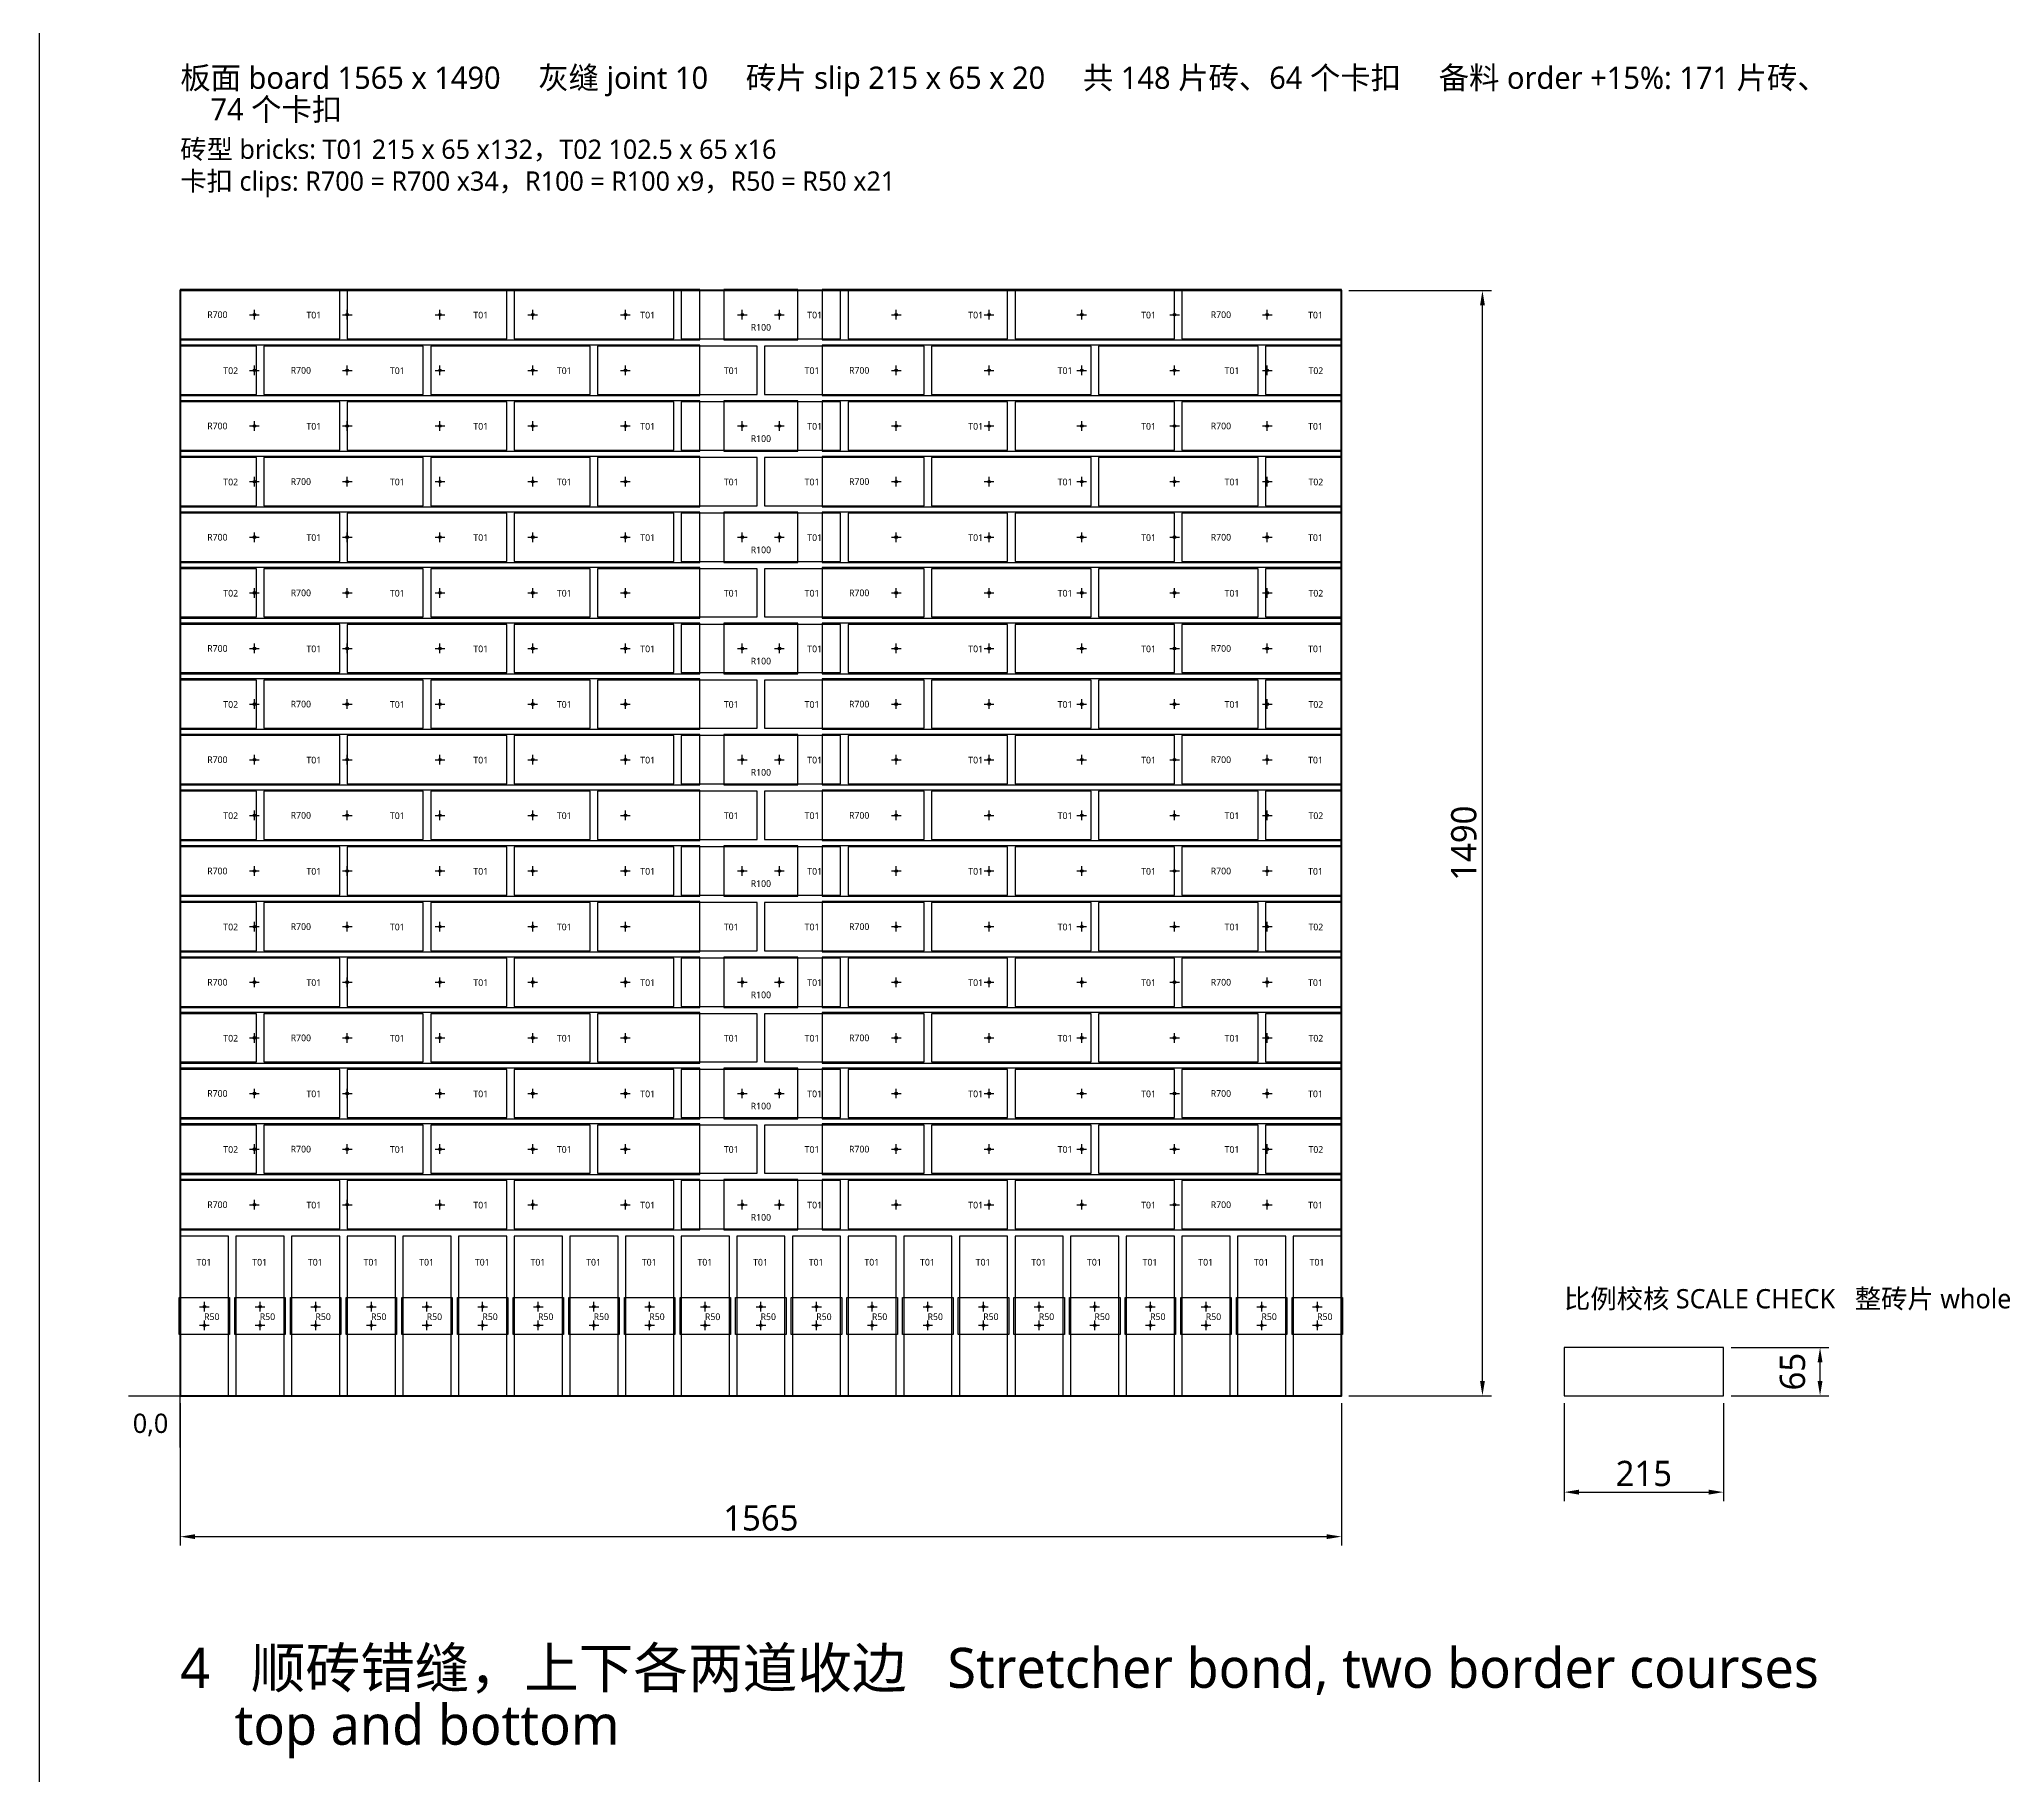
# Model space of a CAD drawing. Header units: millimetres. Extents: x -190 to 7814, y -8952 to 208.
# Drawn here: x -190 to 2459, y -4394 to -2053 of the extents above; entities that cross this region are included whole.
import ezdxf
from ezdxf.enums import TextEntityAlignment as Align

# ---------------------------------------------------------------- set-up
doc = ezdxf.new("R2010")
doc.units = ezdxf.units.MM
for name, color, linetype in [('BOARD', 7, 'Continuous'), ('BORDER', 7, 'Continuous'), ('DIM', 8, 'Continuous'), ('ORIGIN', 1, 'Continuous'), ('P1_CLIP', 5, 'Continuous'), ('P1_HOLE', 1, 'Continuous'), ('P1_SLIP', 7, 'Continuous'), ('P1_TXT_B', 7, 'Continuous'), ('P1_TXT_C', 5, 'Continuous'), ('TITLE', 7, 'Continuous')]:
    doc.layers.add(name, color=color, linetype=linetype)
doc.styles.add('CN', font='msyh.ttc')
doc.dimstyles.new('MM', dxfattribs={"dimtxt": 34, "dimasz": 20, "dimexe": 12, "dimexo": 10, "dimgap": 8, "dimtad": 1, "dimdec": 1, "dimdsep": 46, "dimtxsty": 'CN', "dimcen": 2.5, "dimazin": 3, "dimtfac": 1, "dimtmove": 0, "dimatfit": 3})

msp = doc.modelspace()

# ---------------------------------------------------------------- linework, layer by layer
at = {"layer": 'BOARD', "lineweight": 50}
msp.add_lwpolyline([(0, -3882), (1565, -3882), (1565, -2392), (0, -2392)], close=True, dxfattribs=at)
at = {"layer": 'BORDER'}
msp.add_lwpolyline([(-190, -8951.5), (7813.67, -8951.5), (7813.67, 207.69), (-190, 207.69)], close=True, dxfattribs=at)
at = {"layer": 'DIM'}
msp.add_lwpolyline([(1865, -3882), (2080, -3882), (2080, -3817), (1865, -3817)], close=True, dxfattribs=at)
at = {"layer": 'ORIGIN'}
for p, q in [((0, -3952), (0, -3792)), ((-70, -3882), (90, -3882))]:
    msp.add_line(p, q, dxfattribs=at)
at = {"layer": 'P1_CLIP'}
for points in [[(0, -2458.5), (700, -2458.5), (700, -2390.5), (0, -2390.5)], [(732.5, -2458.5), (832.5, -2458.5), (832.5, -2390.5), (732.5, -2390.5)], [(865, -2458.5), (1565, -2458.5), (1565, -2390.5), (865, -2390.5)], [(0, -2533.5), (700, -2533.5), (700, -2465.5), (0, -2465.5)], [(865, -2533.5), (1565, -2533.5), (1565, -2465.5), (865, -2465.5)], [(0, -2608.5), (700, -2608.5), (700, -2540.5), (0, -2540.5)], [(732.5, -2608.5), (832.5, -2608.5), (832.5, -2540.5), (732.5, -2540.5)], [(865, -2608.5), (1565, -2608.5), (1565, -2540.5), (865, -2540.5)], [(0, -2683.5), (700, -2683.5), (700, -2615.5), (0, -2615.5)], [(865, -2683.5), (1565, -2683.5), (1565, -2615.5), (865, -2615.5)], [(0, -2758.5), (700, -2758.5), (700, -2690.5), (0, -2690.5)], [(732.5, -2758.5), (832.5, -2758.5), (832.5, -2690.5), (732.5, -2690.5)], [(865, -2758.5), (1565, -2758.5), (1565, -2690.5), (865, -2690.5)], [(0, -2833.5), (700, -2833.5), (700, -2765.5), (0, -2765.5)], [(865, -2833.5), (1565, -2833.5), (1565, -2765.5), (865, -2765.5)], [(0, -2908.5), (700, -2908.5), (700, -2840.5), (0, -2840.5)], [(732.5, -2908.5), (832.5, -2908.5), (832.5, -2840.5), (732.5, -2840.5)], [(865, -2908.5), (1565, -2908.5), (1565, -2840.5), (865, -2840.5)], [(0, -2983.5), (700, -2983.5), (700, -2915.5), (0, -2915.5)], [(865, -2983.5), (1565, -2983.5), (1565, -2915.5), (865, -2915.5)], [(0, -3058.5), (700, -3058.5), (700, -2990.5), (0, -2990.5)], [(732.5, -3058.5), (832.5, -3058.5), (832.5, -2990.5), (732.5, -2990.5)], [(865, -3058.5), (1565, -3058.5), (1565, -2990.5), (865, -2990.5)], [(0, -3133.5), (700, -3133.5), (700, -3065.5), (0, -3065.5)], [(865, -3133.5), (1565, -3133.5), (1565, -3065.5), (865, -3065.5)], [(0, -3208.5), (700, -3208.5), (700, -3140.5), (0, -3140.5)], [(732.5, -3208.5), (832.5, -3208.5), (832.5, -3140.5), (732.5, -3140.5)], [(865, -3208.5), (1565, -3208.5), (1565, -3140.5), (865, -3140.5)], [(0, -3283.5), (700, -3283.5), (700, -3215.5), (0, -3215.5)], [(865, -3283.5), (1565, -3283.5), (1565, -3215.5), (865, -3215.5)], [(0, -3358.5), (700, -3358.5), (700, -3290.5), (0, -3290.5)], [(732.5, -3358.5), (832.5, -3358.5), (832.5, -3290.5), (732.5, -3290.5)], [(865, -3358.5), (1565, -3358.5), (1565, -3290.5), (865, -3290.5)], [(0, -3433.5), (700, -3433.5), (700, -3365.5), (0, -3365.5)], [(865, -3433.5), (1565, -3433.5), (1565, -3365.5), (865, -3365.5)], [(0, -3508.5), (700, -3508.5), (700, -3440.5), (0, -3440.5)], [(732.5, -3508.5), (832.5, -3508.5), (832.5, -3440.5), (732.5, -3440.5)], [(865, -3508.5), (1565, -3508.5), (1565, -3440.5), (865, -3440.5)], [(0, -3583.5), (700, -3583.5), (700, -3515.5), (0, -3515.5)], [(865, -3583.5), (1565, -3583.5), (1565, -3515.5), (865, -3515.5)], [(0, -3658.5), (700, -3658.5), (700, -3590.5), (0, -3590.5)], [(732.5, -3658.5), (832.5, -3658.5), (832.5, -3590.5), (732.5, -3590.5)], [(865, -3658.5), (1565, -3658.5), (1565, -3590.5), (865, -3590.5)], [(-1.5, -3799.5), (-1.5, -3749.5), (66.5, -3749.5), (66.5, -3799.5)], [(73.5, -3799.5), (73.5, -3749.5), (141.5, -3749.5), (141.5, -3799.5)], [(148.5, -3799.5), (148.5, -3749.5), (216.5, -3749.5), (216.5, -3799.5)], [(223.5, -3799.5), (223.5, -3749.5), (291.5, -3749.5), (291.5, -3799.5)], [(298.5, -3799.5), (298.5, -3749.5), (366.5, -3749.5), (366.5, -3799.5)], [(373.5, -3799.5), (373.5, -3749.5), (441.5, -3749.5), (441.5, -3799.5)], [(448.5, -3799.5), (448.5, -3749.5), (516.5, -3749.5), (516.5, -3799.5)], [(523.5, -3799.5), (523.5, -3749.5), (591.5, -3749.5), (591.5, -3799.5)], [(598.5, -3799.5), (598.5, -3749.5), (666.5, -3749.5), (666.5, -3799.5)], [(673.5, -3799.5), (673.5, -3749.5), (741.5, -3749.5), (741.5, -3799.5)], [(748.5, -3799.5), (748.5, -3749.5), (816.5, -3749.5), (816.5, -3799.5)], [(823.5, -3799.5), (823.5, -3749.5), (891.5, -3749.5), (891.5, -3799.5)], [(898.5, -3799.5), (898.5, -3749.5), (966.5, -3749.5), (966.5, -3799.5)], [(973.5, -3799.5), (973.5, -3749.5), (1041.5, -3749.5), (1041.5, -3799.5)], [(1048.5, -3799.5), (1048.5, -3749.5), (1116.5, -3749.5), (1116.5, -3799.5)], [(1123.5, -3799.5), (1123.5, -3749.5), (1191.5, -3749.5), (1191.5, -3799.5)], [(1198.5, -3799.5), (1198.5, -3749.5), (1266.5, -3749.5), (1266.5, -3799.5)], [(1273.5, -3799.5), (1273.5, -3749.5), (1341.5, -3749.5), (1341.5, -3799.5)], [(1348.5, -3799.5), (1348.5, -3749.5), (1416.5, -3749.5), (1416.5, -3799.5)], [(1423.5, -3799.5), (1423.5, -3749.5), (1491.5, -3749.5), (1491.5, -3799.5)], [(1498.5, -3799.5), (1498.5, -3749.5), (1566.5, -3749.5), (1566.5, -3799.5)]]:
    msp.add_lwpolyline(points, close=True, dxfattribs=at)
at = {"layer": 'P1_HOLE'}
for p, q in [((93.5, -2424.5), (106.5, -2424.5)), ((100, -2431), (100, -2418)), ((218.5, -2424.5), (231.5, -2424.5)), ((225, -2431), (225, -2418)), ((343.5, -2424.5), (356.5, -2424.5)), ((350, -2431), (350, -2418)), ((468.5, -2424.5), (481.5, -2424.5)), ((475, -2431), (475, -2418)), ((593.5, -2424.5), (606.5, -2424.5)), ((600, -2431), (600, -2418)), ((751, -2424.5), (764, -2424.5)), ((757.5, -2431), (757.5, -2418)), ((801, -2424.5), (814, -2424.5)), ((807.5, -2431), (807.5, -2418)), ((958.5, -2424.5), (971.5, -2424.5)), ((965, -2431), (965, -2418)), ((1083.5, -2424.5), (1096.5, -2424.5)), ((1090, -2431), (1090, -2418)), ((1208.5, -2424.5), (1221.5, -2424.5)), ((1215, -2431), (1215, -2418)), ((1333.5, -2424.5), (1346.5, -2424.5)), ((1340, -2431), (1340, -2418)), ((1458.5, -2424.5), (1471.5, -2424.5)), ((1465, -2431), (1465, -2418)), ((93.5, -2499.5), (106.5, -2499.5)), ((100, -2506), (100, -2493)), ((218.5, -2499.5), (231.5, -2499.5)), ((225, -2506), (225, -2493)), ((343.5, -2499.5), (356.5, -2499.5)), ((350, -2506), (350, -2493)), ((468.5, -2499.5), (481.5, -2499.5)), ((475, -2506), (475, -2493)), ((593.5, -2499.5), (606.5, -2499.5)), ((600, -2506), (600, -2493)), ((958.5, -2499.5), (971.5, -2499.5)), ((965, -2506), (965, -2493)), ((1083.5, -2499.5), (1096.5, -2499.5)), ((1090, -2506), (1090, -2493)), ((1208.5, -2499.5), (1221.5, -2499.5)), ((1215, -2506), (1215, -2493)), ((1333.5, -2499.5), (1346.5, -2499.5)), ((1340, -2506), (1340, -2493)), ((1458.5, -2499.5), (1471.5, -2499.5)), ((1465, -2506), (1465, -2493)), ((100, -2581), (100, -2568)), ((225, -2581), (225, -2568)), ((350, -2581), (350, -2568)), ((475, -2581), (475, -2568)), ((600, -2581), (600, -2568)), ((757.5, -2581), (757.5, -2568)), ((807.5, -2581), (807.5, -2568)), ((965, -2581), (965, -2568)), ((1090, -2581), (1090, -2568)), ((1215, -2581), (1215, -2568)), ((1340, -2581), (1340, -2568)), ((1465, -2581), (1465, -2568)), ((93.5, -2574.5), (106.5, -2574.5)), ((218.5, -2574.5), (231.5, -2574.5)), ((343.5, -2574.5), (356.5, -2574.5)), ((468.5, -2574.5), (481.5, -2574.5)), ((593.5, -2574.5), (606.5, -2574.5)), ((751, -2574.5), (764, -2574.5)), ((801, -2574.5), (814, -2574.5)), ((958.5, -2574.5), (971.5, -2574.5)), ((1083.5, -2574.5), (1096.5, -2574.5)), ((1208.5, -2574.5), (1221.5, -2574.5)), ((1333.5, -2574.5), (1346.5, -2574.5)), ((1458.5, -2574.5), (1471.5, -2574.5)), ((100, -2656), (100, -2643)), ((225, -2656), (225, -2643)), ((350, -2656), (350, -2643)), ((475, -2656), (475, -2643)), ((600, -2656), (600, -2643)), ((965, -2656), (965, -2643)), ((1090, -2656), (1090, -2643)), ((1215, -2656), (1215, -2643)), ((1340, -2656), (1340, -2643)), ((1465, -2656), (1465, -2643)), ((93.5, -2649.5), (106.5, -2649.5)), ((218.5, -2649.5), (231.5, -2649.5)), ((343.5, -2649.5), (356.5, -2649.5)), ((468.5, -2649.5), (481.5, -2649.5)), ((593.5, -2649.5), (606.5, -2649.5)), ((958.5, -2649.5), (971.5, -2649.5)), ((1083.5, -2649.5), (1096.5, -2649.5)), ((1208.5, -2649.5), (1221.5, -2649.5)), ((1333.5, -2649.5), (1346.5, -2649.5)), ((1458.5, -2649.5), (1471.5, -2649.5)), ((93.5, -2724.5), (106.5, -2724.5)), ((100, -2731), (100, -2718)), ((218.5, -2724.5), (231.5, -2724.5)), ((225, -2731), (225, -2718)), ((343.5, -2724.5), (356.5, -2724.5)), ((350, -2731), (350, -2718)), ((468.5, -2724.5), (481.5, -2724.5)), ((475, -2731), (475, -2718)), ((593.5, -2724.5), (606.5, -2724.5)), ((600, -2731), (600, -2718)), ((751, -2724.5), (764, -2724.5)), ((757.5, -2731), (757.5, -2718)), ((801, -2724.5), (814, -2724.5)), ((807.5, -2731), (807.5, -2718)), ((958.5, -2724.5), (971.5, -2724.5)), ((965, -2731), (965, -2718)), ((1083.5, -2724.5), (1096.5, -2724.5)), ((1090, -2731), (1090, -2718)), ((1208.5, -2724.5), (1221.5, -2724.5)), ((1215, -2731), (1215, -2718)), ((1333.5, -2724.5), (1346.5, -2724.5)), ((1340, -2731), (1340, -2718)), ((1458.5, -2724.5), (1471.5, -2724.5)), ((1465, -2731), (1465, -2718)), ((93.5, -2799.5), (106.5, -2799.5)), ((100, -2806), (100, -2793)), ((218.5, -2799.5), (231.5, -2799.5)), ((225, -2806), (225, -2793)), ((343.5, -2799.5), (356.5, -2799.5)), ((350, -2806), (350, -2793)), ((468.5, -2799.5), (481.5, -2799.5)), ((475, -2806), (475, -2793)), ((593.5, -2799.5), (606.5, -2799.5)), ((600, -2806), (600, -2793)), ((958.5, -2799.5), (971.5, -2799.5)), ((965, -2806), (965, -2793)), ((1083.5, -2799.5), (1096.5, -2799.5)), ((1090, -2806), (1090, -2793)), ((1208.5, -2799.5), (1221.5, -2799.5)), ((1215, -2806), (1215, -2793)), ((1333.5, -2799.5), (1346.5, -2799.5)), ((1340, -2806), (1340, -2793)), ((1458.5, -2799.5), (1471.5, -2799.5)), ((1465, -2806), (1465, -2793)), ((93.5, -2874.5), (106.5, -2874.5)), ((100, -2881), (100, -2868)), ((218.5, -2874.5), (231.5, -2874.5)), ((225, -2881), (225, -2868)), ((343.5, -2874.5), (356.5, -2874.5)), ((350, -2881), (350, -2868)), ((468.5, -2874.5), (481.5, -2874.5)), ((475, -2881), (475, -2868)), ((593.5, -2874.5), (606.5, -2874.5)), ((600, -2881), (600, -2868)), ((751, -2874.5), (764, -2874.5)), ((757.5, -2881), (757.5, -2868)), ((801, -2874.5), (814, -2874.5)), ((807.5, -2881), (807.5, -2868)), ((958.5, -2874.5), (971.5, -2874.5)), ((965, -2881), (965, -2868)), ((1083.5, -2874.5), (1096.5, -2874.5)), ((1090, -2881), (1090, -2868)), ((1208.5, -2874.5), (1221.5, -2874.5)), ((1215, -2881), (1215, -2868)), ((1333.5, -2874.5), (1346.5, -2874.5)), ((1340, -2881), (1340, -2868)), ((1458.5, -2874.5), (1471.5, -2874.5)), ((1465, -2881), (1465, -2868)), ((93.5, -2949.5), (106.5, -2949.5)), ((100, -2956), (100, -2943)), ((218.5, -2949.5), (231.5, -2949.5)), ((225, -2956), (225, -2943)), ((343.5, -2949.5), (356.5, -2949.5)), ((350, -2956), (350, -2943)), ((468.5, -2949.5), (481.5, -2949.5)), ((475, -2956), (475, -2943)), ((593.5, -2949.5), (606.5, -2949.5)), ((600, -2956), (600, -2943)), ((958.5, -2949.5), (971.5, -2949.5)), ((965, -2956), (965, -2943)), ((1083.5, -2949.5), (1096.5, -2949.5)), ((1090, -2956), (1090, -2943)), ((1208.5, -2949.5), (1221.5, -2949.5)), ((1215, -2956), (1215, -2943)), ((1333.5, -2949.5), (1346.5, -2949.5)), ((1340, -2956), (1340, -2943)), ((1458.5, -2949.5), (1471.5, -2949.5)), ((1465, -2956), (1465, -2943)), ((100, -3031), (100, -3018)), ((225, -3031), (225, -3018)), ((350, -3031), (350, -3018)), ((475, -3031), (475, -3018)), ((600, -3031), (600, -3018)), ((757.5, -3031), (757.5, -3018)), ((807.5, -3031), (807.5, -3018)), ((965, -3031), (965, -3018)), ((1090, -3031), (1090, -3018)), ((1215, -3031), (1215, -3018)), ((1340, -3031), (1340, -3018)), ((1465, -3031), (1465, -3018)), ((93.5, -3024.5), (106.5, -3024.5)), ((218.5, -3024.5), (231.5, -3024.5)), ((343.5, -3024.5), (356.5, -3024.5)), ((468.5, -3024.5), (481.5, -3024.5)), ((593.5, -3024.5), (606.5, -3024.5)), ((751, -3024.5), (764, -3024.5)), ((801, -3024.5), (814, -3024.5)), ((958.5, -3024.5), (971.5, -3024.5)), ((1083.5, -3024.5), (1096.5, -3024.5)), ((1208.5, -3024.5), (1221.5, -3024.5)), ((1333.5, -3024.5), (1346.5, -3024.5)), ((1458.5, -3024.5), (1471.5, -3024.5)), ((100, -3106), (100, -3093)), ((225, -3106), (225, -3093)), ((350, -3106), (350, -3093)), ((475, -3106), (475, -3093)), ((600, -3106), (600, -3093)), ((965, -3106), (965, -3093)), ((1090, -3106), (1090, -3093)), ((1215, -3106), (1215, -3093)), ((1340, -3106), (1340, -3093)), ((1465, -3106), (1465, -3093)), ((93.5, -3099.5), (106.5, -3099.5)), ((218.5, -3099.5), (231.5, -3099.5)), ((343.5, -3099.5), (356.5, -3099.5)), ((468.5, -3099.5), (481.5, -3099.5)), ((593.5, -3099.5), (606.5, -3099.5)), ((958.5, -3099.5), (971.5, -3099.5)), ((1083.5, -3099.5), (1096.5, -3099.5)), ((1208.5, -3099.5), (1221.5, -3099.5)), ((1333.5, -3099.5), (1346.5, -3099.5)), ((1458.5, -3099.5), (1471.5, -3099.5)), ((93.5, -3174.5), (106.5, -3174.5)), ((100, -3181), (100, -3168)), ((218.5, -3174.5), (231.5, -3174.5)), ((225, -3181), (225, -3168)), ((343.5, -3174.5), (356.5, -3174.5)), ((350, -3181), (350, -3168)), ((468.5, -3174.5), (481.5, -3174.5)), ((475, -3181), (475, -3168)), ((593.5, -3174.5), (606.5, -3174.5)), ((600, -3181), (600, -3168)), ((751, -3174.5), (764, -3174.5)), ((757.5, -3181), (757.5, -3168)), ((801, -3174.5), (814, -3174.5)), ((807.5, -3181), (807.5, -3168)), ((958.5, -3174.5), (971.5, -3174.5)), ((965, -3181), (965, -3168)), ((1083.5, -3174.5), (1096.5, -3174.5)), ((1090, -3181), (1090, -3168)), ((1208.5, -3174.5), (1221.5, -3174.5)), ((1215, -3181), (1215, -3168)), ((1333.5, -3174.5), (1346.5, -3174.5)), ((1340, -3181), (1340, -3168)), ((1458.5, -3174.5), (1471.5, -3174.5)), ((1465, -3181), (1465, -3168)), ((93.5, -3249.5), (106.5, -3249.5)), ((100, -3256), (100, -3243)), ((218.5, -3249.5), (231.5, -3249.5)), ((225, -3256), (225, -3243)), ((343.5, -3249.5), (356.5, -3249.5)), ((350, -3256), (350, -3243)), ((468.5, -3249.5), (481.5, -3249.5)), ((475, -3256), (475, -3243)), ((593.5, -3249.5), (606.5, -3249.5)), ((600, -3256), (600, -3243)), ((958.5, -3249.5), (971.5, -3249.5)), ((965, -3256), (965, -3243)), ((1083.5, -3249.5), (1096.5, -3249.5)), ((1090, -3256), (1090, -3243)), ((1208.5, -3249.5), (1221.5, -3249.5)), ((1215, -3256), (1215, -3243)), ((1333.5, -3249.5), (1346.5, -3249.5)), ((1340, -3256), (1340, -3243)), ((1458.5, -3249.5), (1471.5, -3249.5)), ((1465, -3256), (1465, -3243)), ((93.5, -3324.5), (106.5, -3324.5)), ((100, -3331), (100, -3318)), ((218.5, -3324.5), (231.5, -3324.5)), ((225, -3331), (225, -3318)), ((343.5, -3324.5), (356.5, -3324.5)), ((350, -3331), (350, -3318)), ((468.5, -3324.5), (481.5, -3324.5)), ((475, -3331), (475, -3318)), ((593.5, -3324.5), (606.5, -3324.5)), ((600, -3331), (600, -3318)), ((751, -3324.5), (764, -3324.5)), ((757.5, -3331), (757.5, -3318)), ((801, -3324.5), (814, -3324.5)), ((807.5, -3331), (807.5, -3318)), ((958.5, -3324.5), (971.5, -3324.5)), ((965, -3331), (965, -3318)), ((1083.5, -3324.5), (1096.5, -3324.5)), ((1090, -3331), (1090, -3318)), ((1208.5, -3324.5), (1221.5, -3324.5)), ((1215, -3331), (1215, -3318)), ((1333.5, -3324.5), (1346.5, -3324.5)), ((1340, -3331), (1340, -3318)), ((1458.5, -3324.5), (1471.5, -3324.5)), ((1465, -3331), (1465, -3318)), ((93.5, -3399.5), (106.5, -3399.5)), ((100, -3406), (100, -3393)), ((218.5, -3399.5), (231.5, -3399.5)), ((225, -3406), (225, -3393)), ((343.5, -3399.5), (356.5, -3399.5)), ((350, -3406), (350, -3393)), ((468.5, -3399.5), (481.5, -3399.5)), ((475, -3406), (475, -3393)), ((593.5, -3399.5), (606.5, -3399.5)), ((600, -3406), (600, -3393)), ((958.5, -3399.5), (971.5, -3399.5)), ((965, -3406), (965, -3393)), ((1083.5, -3399.5), (1096.5, -3399.5)), ((1090, -3406), (1090, -3393)), ((1208.5, -3399.5), (1221.5, -3399.5)), ((1215, -3406), (1215, -3393)), ((1333.5, -3399.5), (1346.5, -3399.5)), ((1340, -3406), (1340, -3393)), ((1458.5, -3399.5), (1471.5, -3399.5)), ((1465, -3406), (1465, -3393)), ((100, -3481), (100, -3468)), ((225, -3481), (225, -3468)), ((350, -3481), (350, -3468)), ((475, -3481), (475, -3468)), ((600, -3481), (600, -3468)), ((757.5, -3481), (757.5, -3468)), ((807.5, -3481), (807.5, -3468)), ((965, -3481), (965, -3468)), ((1090, -3481), (1090, -3468)), ((1215, -3481), (1215, -3468)), ((1340, -3481), (1340, -3468)), ((1465, -3481), (1465, -3468)), ((93.5, -3474.5), (106.5, -3474.5)), ((218.5, -3474.5), (231.5, -3474.5)), ((343.5, -3474.5), (356.5, -3474.5)), ((468.5, -3474.5), (481.5, -3474.5)), ((593.5, -3474.5), (606.5, -3474.5)), ((751, -3474.5), (764, -3474.5)), ((801, -3474.5), (814, -3474.5)), ((958.5, -3474.5), (971.5, -3474.5)), ((1083.5, -3474.5), (1096.5, -3474.5)), ((1208.5, -3474.5), (1221.5, -3474.5)), ((1333.5, -3474.5), (1346.5, -3474.5)), ((1458.5, -3474.5), (1471.5, -3474.5)), ((100, -3556), (100, -3543)), ((225, -3556), (225, -3543)), ((350, -3556), (350, -3543)), ((475, -3556), (475, -3543)), ((600, -3556), (600, -3543)), ((965, -3556), (965, -3543)), ((1090, -3556), (1090, -3543)), ((1215, -3556), (1215, -3543)), ((1340, -3556), (1340, -3543)), ((1465, -3556), (1465, -3543)), ((93.5, -3549.5), (106.5, -3549.5)), ((218.5, -3549.5), (231.5, -3549.5)), ((343.5, -3549.5), (356.5, -3549.5)), ((468.5, -3549.5), (481.5, -3549.5)), ((593.5, -3549.5), (606.5, -3549.5)), ((958.5, -3549.5), (971.5, -3549.5)), ((1083.5, -3549.5), (1096.5, -3549.5)), ((1208.5, -3549.5), (1221.5, -3549.5)), ((1333.5, -3549.5), (1346.5, -3549.5)), ((1458.5, -3549.5), (1471.5, -3549.5)), ((93.5, -3624.5), (106.5, -3624.5)), ((100, -3631), (100, -3618)), ((218.5, -3624.5), (231.5, -3624.5)), ((225, -3631), (225, -3618)), ((343.5, -3624.5), (356.5, -3624.5)), ((350, -3631), (350, -3618)), ((468.5, -3624.5), (481.5, -3624.5)), ((475, -3631), (475, -3618)), ((593.5, -3624.5), (606.5, -3624.5)), ((600, -3631), (600, -3618)), ((751, -3624.5), (764, -3624.5)), ((757.5, -3631), (757.5, -3618)), ((801, -3624.5), (814, -3624.5)), ((807.5, -3631), (807.5, -3618)), ((958.5, -3624.5), (971.5, -3624.5)), ((965, -3631), (965, -3618)), ((1083.5, -3624.5), (1096.5, -3624.5)), ((1090, -3631), (1090, -3618)), ((1208.5, -3624.5), (1221.5, -3624.5)), ((1215, -3631), (1215, -3618)), ((1333.5, -3624.5), (1346.5, -3624.5)), ((1340, -3631), (1340, -3618)), ((1458.5, -3624.5), (1471.5, -3624.5)), ((1465, -3631), (1465, -3618)), ((32.5, -3768.5), (32.5, -3755.5)), ((107.5, -3768.5), (107.5, -3755.5)), ((182.5, -3768.5), (182.5, -3755.5)), ((257.5, -3768.5), (257.5, -3755.5)), ((332.5, -3768.5), (332.5, -3755.5)), ((407.5, -3768.5), (407.5, -3755.5)), ((482.5, -3768.5), (482.5, -3755.5)), ((557.5, -3768.5), (557.5, -3755.5)), ((632.5, -3768.5), (632.5, -3755.5)), ((707.5, -3768.5), (707.5, -3755.5)), ((782.5, -3768.5), (782.5, -3755.5)), ((857.5, -3768.5), (857.5, -3755.5)), ((932.5, -3768.5), (932.5, -3755.5)), ((1007.5, -3768.5), (1007.5, -3755.5)), ((1082.5, -3768.5), (1082.5, -3755.5)), ((1157.5, -3768.5), (1157.5, -3755.5)), ((1232.5, -3768.5), (1232.5, -3755.5)), ((1307.5, -3768.5), (1307.5, -3755.5)), ((1382.5, -3768.5), (1382.5, -3755.5)), ((1457.5, -3768.5), (1457.5, -3755.5)), ((1532.5, -3768.5), (1532.5, -3755.5)), ((26, -3762), (39, -3762)), ((26, -3787), (39, -3787)), ((32.5, -3793.5), (32.5, -3780.5)), ((101, -3762), (114, -3762)), ((101, -3787), (114, -3787)), ((107.5, -3793.5), (107.5, -3780.5)), ((176, -3762), (189, -3762)), ((176, -3787), (189, -3787)), ((182.5, -3793.5), (182.5, -3780.5)), ((251, -3762), (264, -3762)), ((251, -3787), (264, -3787)), ((257.5, -3793.5), (257.5, -3780.5)), ((326, -3762), (339, -3762)), ((326, -3787), (339, -3787)), ((332.5, -3793.5), (332.5, -3780.5)), ((401, -3762), (414, -3762)), ((401, -3787), (414, -3787)), ((407.5, -3793.5), (407.5, -3780.5)), ((476, -3762), (489, -3762)), ((476, -3787), (489, -3787)), ((482.5, -3793.5), (482.5, -3780.5)), ((551, -3762), (564, -3762)), ((551, -3787), (564, -3787)), ((557.5, -3793.5), (557.5, -3780.5)), ((626, -3762), (639, -3762)), ((626, -3787), (639, -3787)), ((632.5, -3793.5), (632.5, -3780.5)), ((701, -3762), (714, -3762)), ((701, -3787), (714, -3787)), ((707.5, -3793.5), (707.5, -3780.5)), ((776, -3762), (789, -3762)), ((776, -3787), (789, -3787)), ((782.5, -3793.5), (782.5, -3780.5)), ((851, -3762), (864, -3762)), ((851, -3787), (864, -3787)), ((857.5, -3793.5), (857.5, -3780.5)), ((926, -3762), (939, -3762)), ((926, -3787), (939, -3787)), ((932.5, -3793.5), (932.5, -3780.5)), ((1001, -3762), (1014, -3762)), ((1001, -3787), (1014, -3787)), ((1007.5, -3793.5), (1007.5, -3780.5)), ((1076, -3762), (1089, -3762)), ((1076, -3787), (1089, -3787)), ((1082.5, -3793.5), (1082.5, -3780.5)), ((1151, -3762), (1164, -3762)), ((1151, -3787), (1164, -3787)), ((1157.5, -3793.5), (1157.5, -3780.5)), ((1226, -3762), (1239, -3762)), ((1226, -3787), (1239, -3787)), ((1232.5, -3793.5), (1232.5, -3780.5)), ((1301, -3762), (1314, -3762)), ((1301, -3787), (1314, -3787)), ((1307.5, -3793.5), (1307.5, -3780.5)), ((1376, -3762), (1389, -3762)), ((1376, -3787), (1389, -3787)), ((1382.5, -3793.5), (1382.5, -3780.5)), ((1451, -3762), (1464, -3762)), ((1451, -3787), (1464, -3787)), ((1457.5, -3793.5), (1457.5, -3780.5)), ((1526, -3762), (1539, -3762)), ((1526, -3787), (1539, -3787)), ((1532.5, -3793.5), (1532.5, -3780.5))]:
    msp.add_line(p, q, dxfattribs=at)
for centre in [(100, -2424.5), (225, -2424.5), (350, -2424.5), (475, -2424.5), (600, -2424.5), (757.5, -2424.5), (807.5, -2424.5), (965, -2424.5), (1090, -2424.5), (1215, -2424.5), (1340, -2424.5), (1465, -2424.5), (100, -2499.5), (225, -2499.5), (350, -2499.5), (475, -2499.5), (600, -2499.5), (965, -2499.5), (1090, -2499.5), (1215, -2499.5), (1340, -2499.5), (1465, -2499.5), (100, -2574.5), (225, -2574.5), (350, -2574.5), (475, -2574.5), (600, -2574.5), (757.5, -2574.5), (807.5, -2574.5), (965, -2574.5), (1090, -2574.5), (1215, -2574.5), (1340, -2574.5), (1465, -2574.5), (100, -2649.5), (225, -2649.5), (350, -2649.5), (475, -2649.5), (600, -2649.5), (965, -2649.5), (1090, -2649.5), (1215, -2649.5), (1340, -2649.5), (1465, -2649.5), (100, -2724.5), (225, -2724.5), (350, -2724.5), (475, -2724.5), (600, -2724.5), (757.5, -2724.5), (807.5, -2724.5), (965, -2724.5), (1090, -2724.5), (1215, -2724.5), (1340, -2724.5), (1465, -2724.5), (100, -2799.5), (225, -2799.5), (350, -2799.5), (475, -2799.5), (600, -2799.5), (965, -2799.5), (1090, -2799.5), (1215, -2799.5), (1340, -2799.5), (1465, -2799.5), (100, -2874.5), (225, -2874.5), (350, -2874.5), (475, -2874.5), (600, -2874.5), (757.5, -2874.5), (807.5, -2874.5), (965, -2874.5), (1090, -2874.5), (1215, -2874.5), (1340, -2874.5), (1465, -2874.5), (100, -2949.5), (225, -2949.5), (350, -2949.5), (475, -2949.5), (600, -2949.5), (965, -2949.5), (1090, -2949.5), (1215, -2949.5), (1340, -2949.5), (1465, -2949.5), (100, -3024.5), (225, -3024.5), (350, -3024.5), (475, -3024.5), (600, -3024.5), (757.5, -3024.5), (807.5, -3024.5), (965, -3024.5), (1090, -3024.5), (1215, -3024.5), (1340, -3024.5), (1465, -3024.5), (100, -3099.5), (225, -3099.5), (350, -3099.5), (475, -3099.5), (600, -3099.5), (965, -3099.5), (1090, -3099.5), (1215, -3099.5), (1340, -3099.5), (1465, -3099.5), (100, -3174.5), (225, -3174.5), (350, -3174.5), (475, -3174.5), (600, -3174.5), (757.5, -3174.5), (807.5, -3174.5), (965, -3174.5), (1090, -3174.5), (1215, -3174.5), (1340, -3174.5), (1465, -3174.5), (100, -3249.5), (225, -3249.5), (350, -3249.5), (475, -3249.5), (600, -3249.5), (965, -3249.5), (1090, -3249.5), (1215, -3249.5), (1340, -3249.5), (1465, -3249.5), (100, -3324.5), (225, -3324.5), (350, -3324.5), (475, -3324.5), (600, -3324.5), (757.5, -3324.5), (807.5, -3324.5), (965, -3324.5), (1090, -3324.5), (1215, -3324.5), (1340, -3324.5), (1465, -3324.5), (100, -3399.5), (225, -3399.5), (350, -3399.5), (475, -3399.5), (600, -3399.5), (965, -3399.5), (1090, -3399.5), (1215, -3399.5), (1340, -3399.5), (1465, -3399.5), (100, -3474.5), (225, -3474.5), (350, -3474.5), (475, -3474.5), (600, -3474.5), (757.5, -3474.5), (807.5, -3474.5), (965, -3474.5), (1090, -3474.5), (1215, -3474.5), (1340, -3474.5), (1465, -3474.5), (100, -3549.5), (225, -3549.5), (350, -3549.5), (475, -3549.5), (600, -3549.5), (965, -3549.5), (1090, -3549.5), (1215, -3549.5), (1340, -3549.5), (1465, -3549.5), (100, -3624.5), (225, -3624.5), (350, -3624.5), (475, -3624.5), (600, -3624.5), (757.5, -3624.5), (807.5, -3624.5), (965, -3624.5), (1090, -3624.5), (1215, -3624.5), (1340, -3624.5), (1465, -3624.5), (32.5, -3762), (107.5, -3762), (182.5, -3762), (257.5, -3762), (332.5, -3762), (407.5, -3762), (482.5, -3762), (557.5, -3762), (632.5, -3762), (707.5, -3762), (782.5, -3762), (857.5, -3762), (932.5, -3762), (1007.5, -3762), (1082.5, -3762), (1157.5, -3762), (1232.5, -3762), (1307.5, -3762), (1382.5, -3762), (1457.5, -3762), (1532.5, -3762), (32.5, -3787), (107.5, -3787), (182.5, -3787), (257.5, -3787), (332.5, -3787), (407.5, -3787), (482.5, -3787), (557.5, -3787), (632.5, -3787), (707.5, -3787), (782.5, -3787), (857.5, -3787), (932.5, -3787), (1007.5, -3787), (1082.5, -3787), (1157.5, -3787), (1232.5, -3787), (1307.5, -3787), (1382.5, -3787), (1457.5, -3787), (1532.5, -3787)]:
    msp.add_circle(centre, 1.75, dxfattribs=at)
at = {"layer": 'P1_SLIP'}
for points in [[(0, -2457), (215, -2457), (215, -2392), (0, -2392)], [(225, -2457), (440, -2457), (440, -2392), (225, -2392)], [(450, -2457), (665, -2457), (665, -2392), (450, -2392)], [(675, -2457), (890, -2457), (890, -2392), (675, -2392)], [(900, -2457), (1115, -2457), (1115, -2392), (900, -2392)], [(1125, -2457), (1340, -2457), (1340, -2392), (1125, -2392)], [(1350, -2457), (1565, -2457), (1565, -2392), (1350, -2392)], [(0, -2532), (102.5, -2532), (102.5, -2467), (0, -2467)], [(112.5, -2532), (327.5, -2532), (327.5, -2467), (112.5, -2467)], [(337.5, -2532), (552.5, -2532), (552.5, -2467), (337.5, -2467)], [(562.5, -2532), (777.5, -2532), (777.5, -2467), (562.5, -2467)], [(787.5, -2532), (1002.5, -2532), (1002.5, -2467), (787.5, -2467)], [(1012.5, -2532), (1227.5, -2532), (1227.5, -2467), (1012.5, -2467)], [(1237.5, -2532), (1452.5, -2532), (1452.5, -2467), (1237.5, -2467)], [(1462.5, -2532), (1565, -2532), (1565, -2467), (1462.5, -2467)], [(0, -2607), (215, -2607), (215, -2542), (0, -2542)], [(225, -2607), (440, -2607), (440, -2542), (225, -2542)], [(450, -2607), (665, -2607), (665, -2542), (450, -2542)], [(675, -2607), (890, -2607), (890, -2542), (675, -2542)], [(900, -2607), (1115, -2607), (1115, -2542), (900, -2542)], [(1125, -2607), (1340, -2607), (1340, -2542), (1125, -2542)], [(1350, -2607), (1565, -2607), (1565, -2542), (1350, -2542)], [(0, -2682), (102.5, -2682), (102.5, -2617), (0, -2617)], [(112.5, -2682), (327.5, -2682), (327.5, -2617), (112.5, -2617)], [(337.5, -2682), (552.5, -2682), (552.5, -2617), (337.5, -2617)], [(562.5, -2682), (777.5, -2682), (777.5, -2617), (562.5, -2617)], [(787.5, -2682), (1002.5, -2682), (1002.5, -2617), (787.5, -2617)], [(1012.5, -2682), (1227.5, -2682), (1227.5, -2617), (1012.5, -2617)], [(1237.5, -2682), (1452.5, -2682), (1452.5, -2617), (1237.5, -2617)], [(1462.5, -2682), (1565, -2682), (1565, -2617), (1462.5, -2617)], [(0, -2757), (215, -2757), (215, -2692), (0, -2692)], [(225, -2757), (440, -2757), (440, -2692), (225, -2692)], [(450, -2757), (665, -2757), (665, -2692), (450, -2692)], [(675, -2757), (890, -2757), (890, -2692), (675, -2692)], [(900, -2757), (1115, -2757), (1115, -2692), (900, -2692)], [(1125, -2757), (1340, -2757), (1340, -2692), (1125, -2692)], [(1350, -2757), (1565, -2757), (1565, -2692), (1350, -2692)], [(0, -2832), (102.5, -2832), (102.5, -2767), (0, -2767)], [(112.5, -2832), (327.5, -2832), (327.5, -2767), (112.5, -2767)], [(337.5, -2832), (552.5, -2832), (552.5, -2767), (337.5, -2767)], [(562.5, -2832), (777.5, -2832), (777.5, -2767), (562.5, -2767)], [(787.5, -2832), (1002.5, -2832), (1002.5, -2767), (787.5, -2767)], [(1012.5, -2832), (1227.5, -2832), (1227.5, -2767), (1012.5, -2767)], [(1237.5, -2832), (1452.5, -2832), (1452.5, -2767), (1237.5, -2767)], [(1462.5, -2832), (1565, -2832), (1565, -2767), (1462.5, -2767)], [(0, -2907), (215, -2907), (215, -2842), (0, -2842)], [(225, -2907), (440, -2907), (440, -2842), (225, -2842)], [(450, -2907), (665, -2907), (665, -2842), (450, -2842)], [(675, -2907), (890, -2907), (890, -2842), (675, -2842)], [(900, -2907), (1115, -2907), (1115, -2842), (900, -2842)], [(1125, -2907), (1340, -2907), (1340, -2842), (1125, -2842)], [(1350, -2907), (1565, -2907), (1565, -2842), (1350, -2842)], [(0, -2982), (102.5, -2982), (102.5, -2917), (0, -2917)], [(112.5, -2982), (327.5, -2982), (327.5, -2917), (112.5, -2917)], [(337.5, -2982), (552.5, -2982), (552.5, -2917), (337.5, -2917)], [(562.5, -2982), (777.5, -2982), (777.5, -2917), (562.5, -2917)], [(787.5, -2982), (1002.5, -2982), (1002.5, -2917), (787.5, -2917)], [(1012.5, -2982), (1227.5, -2982), (1227.5, -2917), (1012.5, -2917)], [(1237.5, -2982), (1452.5, -2982), (1452.5, -2917), (1237.5, -2917)], [(1462.5, -2982), (1565, -2982), (1565, -2917), (1462.5, -2917)], [(0, -3057), (215, -3057), (215, -2992), (0, -2992)], [(225, -3057), (440, -3057), (440, -2992), (225, -2992)], [(450, -3057), (665, -3057), (665, -2992), (450, -2992)], [(675, -3057), (890, -3057), (890, -2992), (675, -2992)], [(900, -3057), (1115, -3057), (1115, -2992), (900, -2992)], [(1125, -3057), (1340, -3057), (1340, -2992), (1125, -2992)], [(1350, -3057), (1565, -3057), (1565, -2992), (1350, -2992)], [(0, -3132), (102.5, -3132), (102.5, -3067), (0, -3067)], [(112.5, -3132), (327.5, -3132), (327.5, -3067), (112.5, -3067)], [(337.5, -3132), (552.5, -3132), (552.5, -3067), (337.5, -3067)], [(562.5, -3132), (777.5, -3132), (777.5, -3067), (562.5, -3067)], [(787.5, -3132), (1002.5, -3132), (1002.5, -3067), (787.5, -3067)], [(1012.5, -3132), (1227.5, -3132), (1227.5, -3067), (1012.5, -3067)], [(1237.5, -3132), (1452.5, -3132), (1452.5, -3067), (1237.5, -3067)], [(1462.5, -3132), (1565, -3132), (1565, -3067), (1462.5, -3067)], [(0, -3207), (215, -3207), (215, -3142), (0, -3142)], [(225, -3207), (440, -3207), (440, -3142), (225, -3142)], [(450, -3207), (665, -3207), (665, -3142), (450, -3142)], [(675, -3207), (890, -3207), (890, -3142), (675, -3142)], [(900, -3207), (1115, -3207), (1115, -3142), (900, -3142)], [(1125, -3207), (1340, -3207), (1340, -3142), (1125, -3142)], [(1350, -3207), (1565, -3207), (1565, -3142), (1350, -3142)], [(0, -3282), (102.5, -3282), (102.5, -3217), (0, -3217)], [(112.5, -3282), (327.5, -3282), (327.5, -3217), (112.5, -3217)], [(337.5, -3282), (552.5, -3282), (552.5, -3217), (337.5, -3217)], [(562.5, -3282), (777.5, -3282), (777.5, -3217), (562.5, -3217)], [(787.5, -3282), (1002.5, -3282), (1002.5, -3217), (787.5, -3217)], [(1012.5, -3282), (1227.5, -3282), (1227.5, -3217), (1012.5, -3217)], [(1237.5, -3282), (1452.5, -3282), (1452.5, -3217), (1237.5, -3217)], [(1462.5, -3282), (1565, -3282), (1565, -3217), (1462.5, -3217)], [(0, -3357), (215, -3357), (215, -3292), (0, -3292)], [(225, -3357), (440, -3357), (440, -3292), (225, -3292)], [(450, -3357), (665, -3357), (665, -3292), (450, -3292)], [(675, -3357), (890, -3357), (890, -3292), (675, -3292)], [(900, -3357), (1115, -3357), (1115, -3292), (900, -3292)], [(1125, -3357), (1340, -3357), (1340, -3292), (1125, -3292)], [(1350, -3357), (1565, -3357), (1565, -3292), (1350, -3292)], [(0, -3432), (102.5, -3432), (102.5, -3367), (0, -3367)], [(112.5, -3432), (327.5, -3432), (327.5, -3367), (112.5, -3367)], [(337.5, -3432), (552.5, -3432), (552.5, -3367), (337.5, -3367)], [(562.5, -3432), (777.5, -3432), (777.5, -3367), (562.5, -3367)], [(787.5, -3432), (1002.5, -3432), (1002.5, -3367), (787.5, -3367)], [(1012.5, -3432), (1227.5, -3432), (1227.5, -3367), (1012.5, -3367)], [(1237.5, -3432), (1452.5, -3432), (1452.5, -3367), (1237.5, -3367)], [(1462.5, -3432), (1565, -3432), (1565, -3367), (1462.5, -3367)], [(0, -3507), (215, -3507), (215, -3442), (0, -3442)], [(225, -3507), (440, -3507), (440, -3442), (225, -3442)], [(450, -3507), (665, -3507), (665, -3442), (450, -3442)], [(675, -3507), (890, -3507), (890, -3442), (675, -3442)], [(900, -3507), (1115, -3507), (1115, -3442), (900, -3442)], [(1125, -3507), (1340, -3507), (1340, -3442), (1125, -3442)], [(1350, -3507), (1565, -3507), (1565, -3442), (1350, -3442)], [(0, -3582), (102.5, -3582), (102.5, -3517), (0, -3517)], [(112.5, -3582), (327.5, -3582), (327.5, -3517), (112.5, -3517)], [(337.5, -3582), (552.5, -3582), (552.5, -3517), (337.5, -3517)], [(562.5, -3582), (777.5, -3582), (777.5, -3517), (562.5, -3517)], [(787.5, -3582), (1002.5, -3582), (1002.5, -3517), (787.5, -3517)], [(1012.5, -3582), (1227.5, -3582), (1227.5, -3517), (1012.5, -3517)], [(1237.5, -3582), (1452.5, -3582), (1452.5, -3517), (1237.5, -3517)], [(1462.5, -3582), (1565, -3582), (1565, -3517), (1462.5, -3517)], [(0, -3657), (215, -3657), (215, -3592), (0, -3592)], [(225, -3657), (440, -3657), (440, -3592), (225, -3592)], [(450, -3657), (665, -3657), (665, -3592), (450, -3592)], [(675, -3657), (890, -3657), (890, -3592), (675, -3592)], [(900, -3657), (1115, -3657), (1115, -3592), (900, -3592)], [(1125, -3657), (1340, -3657), (1340, -3592), (1125, -3592)], [(1350, -3657), (1565, -3657), (1565, -3592), (1350, -3592)], [(0, -3882), (65, -3882), (65, -3667), (0, -3667)], [(75, -3882), (140, -3882), (140, -3667), (75, -3667)], [(150, -3882), (215, -3882), (215, -3667), (150, -3667)], [(225, -3882), (290, -3882), (290, -3667), (225, -3667)], [(300, -3882), (365, -3882), (365, -3667), (300, -3667)], [(375, -3882), (440, -3882), (440, -3667), (375, -3667)], [(450, -3882), (515, -3882), (515, -3667), (450, -3667)], [(525, -3882), (590, -3882), (590, -3667), (525, -3667)], [(600, -3882), (665, -3882), (665, -3667), (600, -3667)], [(675, -3882), (740, -3882), (740, -3667), (675, -3667)], [(750, -3882), (815, -3882), (815, -3667), (750, -3667)], [(825, -3882), (890, -3882), (890, -3667), (825, -3667)], [(900, -3882), (965, -3882), (965, -3667), (900, -3667)], [(975, -3882), (1040, -3882), (1040, -3667), (975, -3667)], [(1050, -3882), (1115, -3882), (1115, -3667), (1050, -3667)], [(1125, -3882), (1190, -3882), (1190, -3667), (1125, -3667)], [(1200, -3882), (1265, -3882), (1265, -3667), (1200, -3667)], [(1275, -3882), (1340, -3882), (1340, -3667), (1275, -3667)], [(1350, -3882), (1415, -3882), (1415, -3667), (1350, -3667)], [(1425, -3882), (1490, -3882), (1490, -3667), (1425, -3667)], [(1500, -3882), (1565, -3882), (1565, -3667), (1500, -3667)]]:
    msp.add_lwpolyline(points, close=True, dxfattribs=at)

# ---------------------------------------------------------------- texts
at = {"layer": 'DIM', "style": 'CN'}
msp.add_text('比例校核 SCALE CHECK   整砖片 whole slip', height=26, dxfattribs=at).set_placement((1865, -3772), align=Align.BOTTOM_LEFT)
at = {"layer": 'ORIGIN', "style": 'CN'}
msp.add_text('0,0', height=26, dxfattribs=at).set_placement((-64, -3940), align=Align.BOTTOM_LEFT)
at = {"layer": 'P1_TXT_B', "style": 'CN'}
for s, p in [('T01', (180, -2425)), ('T01', (405, -2425)), ('T01', (630, -2425)), ('T01', (855, -2425)), ('T01', (1072, -2425)), ('T01', (1305, -2425)), ('T01', (1530, -2425)), ('T02', (68, -2500)), ('T01', (292.5, -2500)), ('T01', (517.5, -2500)), ('T01', (742.5, -2500)), ('T01', (851.5, -2500)), ('T01', (1192.5, -2500)), ('T01', (1417.5, -2500)), ('T02', (1530.5, -2500)), ('T01', (180, -2575)), ('T01', (405, -2575)), ('T01', (630, -2575)), ('T01', (855, -2575)), ('T01', (1072, -2575)), ('T01', (1305, -2575)), ('T01', (1530, -2575)), ('T02', (68, -2650)), ('T01', (292.5, -2650)), ('T01', (517.5, -2650)), ('T01', (742.5, -2650)), ('T01', (851.5, -2650)), ('T01', (1192.5, -2650)), ('T01', (1417.5, -2650)), ('T02', (1530.5, -2650)), ('T01', (180, -2725)), ('T01', (405, -2725)), ('T01', (630, -2725)), ('T01', (855, -2725)), ('T01', (1072, -2725)), ('T01', (1305, -2725)), ('T01', (1530, -2725)), ('T02', (68, -2800)), ('T01', (292.5, -2800)), ('T01', (517.5, -2800)), ('T01', (742.5, -2800)), ('T01', (851.5, -2800)), ('T01', (1192.5, -2800)), ('T01', (1417.5, -2800)), ('T02', (1530.5, -2800)), ('T01', (180, -2875)), ('T01', (405, -2875)), ('T01', (630, -2875)), ('T01', (855, -2875)), ('T01', (1072, -2875)), ('T01', (1305, -2875)), ('T01', (1530, -2875)), ('T02', (68, -2950)), ('T01', (292.5, -2950)), ('T01', (517.5, -2950)), ('T01', (742.5, -2950)), ('T01', (851.5, -2950)), ('T01', (1192.5, -2950)), ('T01', (1417.5, -2950)), ('T02', (1530.5, -2950)), ('T01', (180, -3025)), ('T01', (405, -3025)), ('T01', (630, -3025)), ('T01', (855, -3025)), ('T01', (1072, -3025)), ('T01', (1305, -3025)), ('T01', (1530, -3025)), ('T02', (68, -3100)), ('T01', (292.5, -3100)), ('T01', (517.5, -3100)), ('T01', (742.5, -3100)), ('T01', (851.5, -3100)), ('T01', (1192.5, -3100)), ('T01', (1417.5, -3100)), ('T02', (1530.5, -3100)), ('T01', (180, -3175)), ('T01', (405, -3175)), ('T01', (630, -3175)), ('T01', (855, -3175)), ('T01', (1072, -3175)), ('T01', (1305, -3175)), ('T01', (1530, -3175)), ('T02', (68, -3250)), ('T01', (292.5, -3250)), ('T01', (517.5, -3250)), ('T01', (742.5, -3250)), ('T01', (851.5, -3250)), ('T01', (1192.5, -3250)), ('T01', (1417.5, -3250)), ('T02', (1530.5, -3250)), ('T01', (180, -3325)), ('T01', (405, -3325)), ('T01', (630, -3325)), ('T01', (855, -3325)), ('T01', (1072, -3325)), ('T01', (1305, -3325)), ('T01', (1530, -3325)), ('T02', (68, -3400)), ('T01', (292.5, -3400)), ('T01', (517.5, -3400)), ('T01', (742.5, -3400)), ('T01', (851.5, -3400)), ('T01', (1192.5, -3400)), ('T01', (1417.5, -3400)), ('T02', (1530.5, -3400)), ('T01', (180, -3475)), ('T01', (405, -3475)), ('T01', (630, -3475)), ('T01', (855, -3475)), ('T01', (1072, -3475)), ('T01', (1305, -3475)), ('T01', (1530, -3475)), ('T02', (68, -3550)), ('T01', (292.5, -3550)), ('T01', (517.5, -3550)), ('T01', (742.5, -3550)), ('T01', (851.5, -3550)), ('T01', (1192.5, -3550)), ('T01', (1417.5, -3550)), ('T02', (1530.5, -3550)), ('T01', (180, -3625)), ('T01', (405, -3625)), ('T01', (630, -3625)), ('T01', (855, -3625)), ('T01', (1072, -3625)), ('T01', (1305, -3625)), ('T01', (1530, -3625)), ('T01', (32, -3702)), ('T01', (107, -3702)), ('T01', (182, -3702)), ('T01', (257, -3702)), ('T01', (332, -3702)), ('T01', (407, -3702)), ('T01', (482, -3702)), ('T01', (557, -3702)), ('T01', (632, -3702)), ('T01', (707, -3702)), ('T01', (782, -3702)), ('T01', (857, -3702)), ('T01', (932, -3702)), ('T01', (1007, -3702)), ('T01', (1082, -3702)), ('T01', (1157, -3702)), ('T01', (1232, -3702)), ('T01', (1307, -3702)), ('T01', (1382, -3702)), ('T01', (1457, -3702)), ('T01', (1532, -3702))]:
    msp.add_text(s, height=9, dxfattribs=at).set_placement(p, align=Align.MIDDLE_CENTER)
at = {"layer": 'P1_TXT_C', "style": 'CN'}
for s, p in [('R700', (50, -2424.5)), ('R100', (782.5, -2441.5)), ('R700', (1402.5, -2424.5)), ('R700', (162.5, -2499.5)), ('R700', (915, -2499.5)), ('R700', (50, -2574.5)), ('R100', (782.5, -2591.5)), ('R700', (1402.5, -2574.5)), ('R700', (162.5, -2649.5)), ('R700', (915, -2649.5)), ('R700', (50, -2724.5)), ('R700', (1402.5, -2724.5)), ('R100', (782.5, -2741.5)), ('R700', (162.5, -2799.5)), ('R700', (915, -2799.5)), ('R700', (50, -2874.5)), ('R100', (782.5, -2891.5)), ('R700', (1402.5, -2874.5)), ('R700', (162.5, -2949.5)), ('R700', (915, -2949.5)), ('R700', (50, -3024.5)), ('R100', (782.5, -3041.5)), ('R700', (1402.5, -3024.5)), ('R700', (162.5, -3099.5)), ('R700', (915, -3099.5)), ('R700', (50, -3174.5)), ('R700', (1402.5, -3174.5)), ('R100', (782.5, -3191.5)), ('R700', (162.5, -3249.5)), ('R700', (915, -3249.5)), ('R700', (50, -3324.5)), ('R100', (782.5, -3341.5)), ('R700', (1402.5, -3324.5)), ('R700', (162.5, -3399.5)), ('R700', (915, -3399.5)), ('R700', (50, -3474.5)), ('R700', (1402.5, -3474.5)), ('R100', (782.5, -3491.5)), ('R700', (162.5, -3549.5)), ('R700', (915, -3549.5)), ('R700', (50, -3624.5)), ('R700', (1402.5, -3624.5)), ('R100', (782.5, -3641.5)), ('R50', (42.5, -3775.5)), ('R50', (117.5, -3775.5)), ('R50', (192.5, -3775.5)), ('R50', (267.5, -3775.5)), ('R50', (342.5, -3775.5)), ('R50', (417.5, -3775.5)), ('R50', (492.5, -3775.5)), ('R50', (567.5, -3775.5)), ('R50', (642.5, -3775.5)), ('R50', (717.5, -3775.5)), ('R50', (792.5, -3775.5)), ('R50', (867.5, -3775.5)), ('R50', (942.5, -3775.5)), ('R50', (1017.5, -3775.5)), ('R50', (1092.5, -3775.5)), ('R50', (1167.5, -3775.5)), ('R50', (1242.5, -3775.5)), ('R50', (1317.5, -3775.5)), ('R50', (1392.5, -3775.5)), ('R50', (1467.5, -3775.5)), ('R50', (1542.5, -3775.5))]:
    msp.add_text(s, height=9, dxfattribs=at).set_placement(p, align=Align.MIDDLE_CENTER)
at = {"layer": 'TITLE', "style": 'CN'}
for s, height, p in [('板面 board 1565 x 1490     灰缝 joint 10     砖片 slip 215 x 65 x 20     共 148 片砖、64 个卡扣     备料 order +15%: 171 片砖、', 30, (0, -2128.96)), ('    74 个卡扣', 30, (0, -2171.56)), ('砖型 bricks: T01 215 x 65 x132，T02 102.5 x 65 x16', 26, (0, -2222.16)), ('卡扣 clips: R700 = R700 x34，R100 = R100 x9，R50 = R50 x21', 26, (0, -2265.08)), ('4   顺砖错缝，上下各两道收边   Stretcher bond, two border courses', 54, (0, -4292.1)), ('    top and bottom', 54, (0, -4368.78))]:
    msp.add_text(s, height=height, dxfattribs=at).set_placement(p, align=Align.BOTTOM_LEFT)

# ---------------------------------------------------------------- dimensions: what is measured, and where the dimension line sits
at = {"layer": 'DIM'}
for base, p1, p2 in [((1755, -3882), (1565, -3882), (1565, -2392)), ((2210, -3882), (2080, -3882), (2080, -3817))]:
    msp.add_linear_dim(base=base, p1=p1, p2=p2, angle=90, dimstyle='MM', dxfattribs=at).render()
for base, p1, p2 in [((0, -4072), (0, -3882), (1565, -3882)), ((1865, -4012), (1865, -3882), (2080, -3882))]:
    msp.add_linear_dim(base=base, p1=p1, p2=p2, dimstyle='MM', dxfattribs=at).render()

doc.saveas('drawing.dxf')
